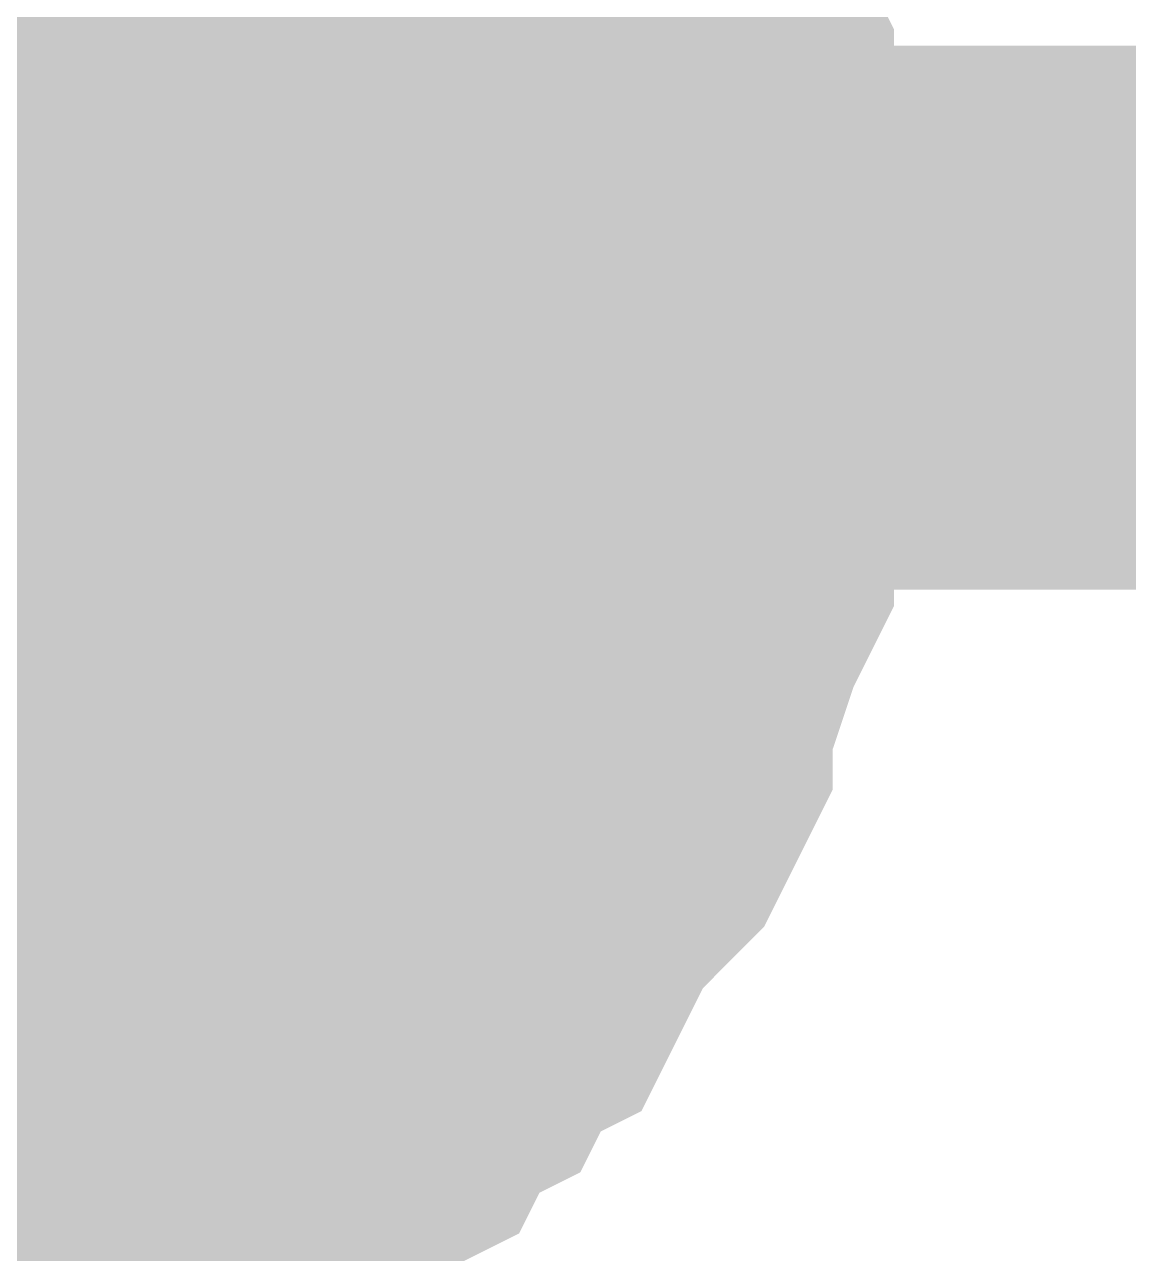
# Model space of a CAD drawing. Header units: inches. Extents: x 0 to 432, y 0 to 280.
# Drawn here: x 83.991 to 84.6, y 207.754 to 208.431 of the extents above; entities that cross this region are included whole.
import ezdxf

# ---------------------------------------------------------------- set-up
doc = ezdxf.new("R2010")
doc.units = ezdxf.units.IN
doc.layers.add('Sheet', color=255, linetype='Continuous')

msp = doc.modelspace()

# ---------------------------------------------------------------- linework, layer by layer
at = {"layer": 'Sheet'}
msp.add_lwpolyline([(83.566, 208.28, 0.508, 0.508, 1), (84.074, 208.28, 0.508, 0.508, 1)], format="xyseb", close=True, dxfattribs=at)
for points in [[(84.21942, 208.59546, 0.29972, 0.29972, 0), (84.23065, 208.573, 0.29972, 0.29972, 0), (84.24188, 208.55054, 0.29972, 0.29972, 0), (84.26434, 208.52808, 0.29972, 0.29972, 0), (84.27557, 208.51685, 0.29972, 0.29972, 0), (84.2868, 208.49439, 0.29972, 0.29972, 0), (84.2868, 208.47193, 0.29972, 0.29972, 0), (84.29803, 208.44947, 0.29972, 0.29972, 0), (84.30926, 208.41578, 0.29972, 0.29972, 0), (84.3205, 208.39332, 0.29972, 0.29972, 0), (84.3205, 208.37086, 0.29972, 0.29972, 0), (84.3205, 208.3484, 0.29972, 0.29972, 0), (84.33173, 208.32594, 0.29972, 0.29972, 0), (84.33173, 208.29225, 0.29972, 0.29972, 0), (84.33173, 208.26979, 0.29972, 0.29972, 0)], [(84.21942, 208.59546, 0.29972, 0.29972, 0), (84.23065, 208.573, 0.29972, 0.29972, 0), (84.24188, 208.55054, 0.29972, 0.29972, 0), (84.26434, 208.52808, 0.29972, 0.29972, 0), (84.27557, 208.51685, 0.29972, 0.29972, 0), (84.2868, 208.49439, 0.29972, 0.29972, 0), (84.2868, 208.47193, 0.29972, 0.29972, 0), (84.29803, 208.44947, 0.29972, 0.29972, 0), (84.30926, 208.41578, 0.29972, 0.29972, 0), (84.3205, 208.39332, 0.29972, 0.29972, 0), (84.3205, 208.37086, 0.29972, 0.29972, 0), (84.3205, 208.3484, 0.29972, 0.29972, 0), (84.33173, 208.32594, 0.29972, 0.29972, 0), (84.33173, 208.29225, 0.29972, 0.29972, 0), (84.33173, 208.26979, 0.29972, 0.29972, 0)], [(84.21942, 208.59546, 0.29972, 0.29972, 0), (84.23065, 208.573, 0.29972, 0.29972, 0), (84.24188, 208.55054, 0.29972, 0.29972, 0), (84.26434, 208.52808, 0.29972, 0.29972, 0), (84.27557, 208.51685, 0.29972, 0.29972, 0), (84.2868, 208.49439, 0.29972, 0.29972, 0), (84.2868, 208.47193, 0.29972, 0.29972, 0), (84.29803, 208.44947, 0.29972, 0.29972, 0), (84.30926, 208.41578, 0.29972, 0.29972, 0), (84.3205, 208.39332, 0.29972, 0.29972, 0), (84.3205, 208.37086, 0.29972, 0.29972, 0), (84.3205, 208.3484, 0.29972, 0.29972, 0), (84.33173, 208.32594, 0.29972, 0.29972, 0), (84.33173, 208.29225, 0.29972, 0.29972, 0), (84.33173, 208.26979, 0.29972, 0.29972, 0)], [(84.21942, 208.59546, 0.29972, 0.29972, 0), (84.23065, 208.573, 0.29972, 0.29972, 0), (84.24188, 208.55054, 0.29972, 0.29972, 0), (84.26434, 208.52808, 0.29972, 0.29972, 0), (84.27557, 208.51685, 0.29972, 0.29972, 0), (84.2868, 208.49439, 0.29972, 0.29972, 0), (84.2868, 208.47193, 0.29972, 0.29972, 0), (84.29803, 208.44947, 0.29972, 0.29972, 0), (84.30926, 208.41578, 0.29972, 0.29972, 0), (84.3205, 208.39332, 0.29972, 0.29972, 0), (84.3205, 208.37086, 0.29972, 0.29972, 0), (84.3205, 208.3484, 0.29972, 0.29972, 0), (84.33173, 208.32594, 0.29972, 0.29972, 0), (84.33173, 208.29225, 0.29972, 0.29972, 0), (84.33173, 208.26979, 0.29972, 0.29972, 0)], [(84.21942, 208.59546, 0.29972, 0.29972, 0), (84.23065, 208.573, 0.29972, 0.29972, 0), (84.24188, 208.55054, 0.29972, 0.29972, 0), (84.26434, 208.52808, 0.29972, 0.29972, 0), (84.27557, 208.51685, 0.29972, 0.29972, 0), (84.2868, 208.49439, 0.29972, 0.29972, 0), (84.2868, 208.47193, 0.29972, 0.29972, 0), (84.29803, 208.44947, 0.29972, 0.29972, 0), (84.30926, 208.41578, 0.29972, 0.29972, 0), (84.3205, 208.39332, 0.29972, 0.29972, 0), (84.3205, 208.37086, 0.29972, 0.29972, 0), (84.3205, 208.3484, 0.29972, 0.29972, 0), (84.33173, 208.32594, 0.29972, 0.29972, 0), (84.33173, 208.29225, 0.29972, 0.29972, 0), (84.33173, 208.26979, 0.29972, 0.29972, 0)], [(84.21942, 208.59546, 0.29972, 0.29972, 0), (84.23065, 208.573, 0.29972, 0.29972, 0), (84.24188, 208.55054, 0.29972, 0.29972, 0), (84.26434, 208.52808, 0.29972, 0.29972, 0), (84.27557, 208.51685, 0.29972, 0.29972, 0), (84.2868, 208.49439, 0.29972, 0.29972, 0), (84.2868, 208.47193, 0.29972, 0.29972, 0), (84.29803, 208.44947, 0.29972, 0.29972, 0), (84.30926, 208.41578, 0.29972, 0.29972, 0), (84.3205, 208.39332, 0.29972, 0.29972, 0), (84.3205, 208.37086, 0.29972, 0.29972, 0), (84.3205, 208.3484, 0.29972, 0.29972, 0), (84.33173, 208.32594, 0.29972, 0.29972, 0), (84.33173, 208.29225, 0.29972, 0.29972, 0), (84.33173, 208.26979, 0.29972, 0.29972, 0)], [(84.2868, 208.49439, 0.09906, 0.09906, 0), (84.2868, 208.47193, 0.09906, 0.09906, 0), (84.29803, 208.44947, 0.09906, 0.09906, 0), (84.30926, 208.41578, 0.09906, 0.09906, 0), (84.3205, 208.39332, 0.09906, 0.09906, 0), (84.3205, 208.37086, 0.09906, 0.09906, 0), (84.3205, 208.3484, 0.09906, 0.09906, 0), (84.33173, 208.32594, 0.09906, 0.09906, 0), (84.33173, 208.29225, 0.09906, 0.09906, 0), (84.33173, 208.26979, 0.09906, 0.09906, 0)], [(84.2868, 208.49439, 0.09906, 0.09906, 0), (84.2868, 208.47193, 0.09906, 0.09906, 0), (84.29803, 208.44947, 0.09906, 0.09906, 0), (84.30926, 208.41578, 0.09906, 0.09906, 0), (84.3205, 208.39332, 0.09906, 0.09906, 0), (84.3205, 208.37086, 0.09906, 0.09906, 0), (84.3205, 208.3484, 0.09906, 0.09906, 0), (84.33173, 208.32594, 0.09906, 0.09906, 0), (84.33173, 208.29225, 0.09906, 0.09906, 0), (84.33173, 208.26979, 0.09906, 0.09906, 0)], [(84.2868, 208.49439, 0.09906, 0.09906, 0), (84.2868, 208.47193, 0.09906, 0.09906, 0), (84.29803, 208.44947, 0.09906, 0.09906, 0), (84.30926, 208.41578, 0.09906, 0.09906, 0), (84.3205, 208.39332, 0.09906, 0.09906, 0), (84.3205, 208.37086, 0.09906, 0.09906, 0), (84.3205, 208.3484, 0.09906, 0.09906, 0), (84.33173, 208.32594, 0.09906, 0.09906, 0), (84.33173, 208.29225, 0.09906, 0.09906, 0), (84.33173, 208.26979, 0.09906, 0.09906, 0)], [(84.2868, 208.49439, 0.09906, 0.09906, 0), (84.2868, 208.47193, 0.09906, 0.09906, 0), (84.29803, 208.44947, 0.09906, 0.09906, 0), (84.30926, 208.41578, 0.09906, 0.09906, 0), (84.3205, 208.39332, 0.09906, 0.09906, 0), (84.3205, 208.37086, 0.09906, 0.09906, 0), (84.3205, 208.3484, 0.09906, 0.09906, 0), (84.33173, 208.32594, 0.09906, 0.09906, 0), (84.33173, 208.29225, 0.09906, 0.09906, 0), (84.33173, 208.26979, 0.09906, 0.09906, 0)], [(84.2868, 208.49439, 0.09906, 0.09906, 0), (84.2868, 208.47193, 0.09906, 0.09906, 0), (84.29803, 208.44947, 0.09906, 0.09906, 0), (84.30926, 208.41578, 0.09906, 0.09906, 0), (84.3205, 208.39332, 0.09906, 0.09906, 0), (84.3205, 208.37086, 0.09906, 0.09906, 0), (84.3205, 208.3484, 0.09906, 0.09906, 0), (84.33173, 208.32594, 0.09906, 0.09906, 0), (84.33173, 208.29225, 0.09906, 0.09906, 0), (84.33173, 208.26979, 0.09906, 0.09906, 0)], [(84.2868, 208.49439, 0.09906, 0.09906, 0), (84.2868, 208.47193, 0.09906, 0.09906, 0), (84.29803, 208.44947, 0.09906, 0.09906, 0), (84.30926, 208.41578, 0.09906, 0.09906, 0), (84.3205, 208.39332, 0.09906, 0.09906, 0), (84.3205, 208.37086, 0.09906, 0.09906, 0), (84.3205, 208.3484, 0.09906, 0.09906, 0), (84.33173, 208.32594, 0.09906, 0.09906, 0), (84.33173, 208.29225, 0.09906, 0.09906, 0), (84.33173, 208.26979, 0.09906, 0.09906, 0)], [(84.33173, 208.26979, 0.29972, 0.29972, 0), (84.33173, 208.24733, 0.29972, 0.29972, 0), (84.33173, 208.21364, 0.29972, 0.29972, 0), (84.3205, 208.19118, 0.29972, 0.29972, 0), (84.3205, 208.16872, 0.29972, 0.29972, 0), (84.3205, 208.14626, 0.29972, 0.29972, 0), (84.30926, 208.1238, 0.29972, 0.29972, 0), (84.29803, 208.09011, 0.29972, 0.29972, 0), (84.2868, 208.06765, 0.29972, 0.29972, 0), (84.2868, 208.04519, 0.29972, 0.29972, 0), (84.27557, 208.02273, 0.29972, 0.29972, 0), (84.26434, 208.0115, 0.29972, 0.29972, 0), (84.24188, 207.98904, 0.29972, 0.29972, 0), (84.23065, 207.96658, 0.29972, 0.29972, 0), (84.21942, 207.94412, 0.29972, 0.29972, 0), (84.19696, 207.93289, 0.29972, 0.29972, 0), (84.18573, 207.91043, 0.29972, 0.29972, 0), (84.16326, 207.8992, 0.29972, 0.29972, 0), (84.15203, 207.87674, 0.29972, 0.29972, 0), (84.12957, 207.86551, 0.29972, 0.29972, 0), (84.10711, 207.85428, 0.29972, 0.29972, 0), (84.08465, 207.83182, 0.29972, 0.29972, 0), (84.07342, 207.82059, 0.29972, 0.29972, 0), (84.05096, 207.80936, 0.29972, 0.29972, 0), (84.0285, 207.80936, 0.29972, 0.29972, 0), (84.00603, 207.79814, 0.29972, 0.29972, 0), (83.97234, 207.78691, 0.29972, 0.29972, 0), (83.94988, 207.77568, 0.29972, 0.29972, 0), (83.92742, 207.77568, 0.29972, 0.29972, 0), (83.90496, 207.77568, 0.29972, 0.29972, 0), (83.8825, 207.76445, 0.29972, 0.29972, 0), (83.8488, 207.76445, 0.29972, 0.29972, 0), (83.82634, 207.76445, 0.29972, 0.29972, 0)], [(83.82634, 208.26979, 0.29972, 0.29972, 0), (96.52832, 208.26979, 0.29972, 0.29972, 0), (96.52832, 195.56877, 0.29972, 0.29972, 0)], [(84.33173, 208.26979, 0.29972, 0.29972, 0), (84.33173, 208.24733, 0.29972, 0.29972, 0), (84.33173, 208.21364, 0.29972, 0.29972, 0), (84.3205, 208.19118, 0.29972, 0.29972, 0), (84.3205, 208.16872, 0.29972, 0.29972, 0), (84.3205, 208.14626, 0.29972, 0.29972, 0), (84.30926, 208.1238, 0.29972, 0.29972, 0), (84.29803, 208.09011, 0.29972, 0.29972, 0), (84.2868, 208.06765, 0.29972, 0.29972, 0), (84.2868, 208.04519, 0.29972, 0.29972, 0), (84.27557, 208.02273, 0.29972, 0.29972, 0), (84.26434, 208.0115, 0.29972, 0.29972, 0), (84.24188, 207.98904, 0.29972, 0.29972, 0), (84.23065, 207.96658, 0.29972, 0.29972, 0), (84.21942, 207.94412, 0.29972, 0.29972, 0), (84.19696, 207.93289, 0.29972, 0.29972, 0), (84.18573, 207.91043, 0.29972, 0.29972, 0), (84.16326, 207.8992, 0.29972, 0.29972, 0), (84.15203, 207.87674, 0.29972, 0.29972, 0), (84.12957, 207.86551, 0.29972, 0.29972, 0), (84.10711, 207.85428, 0.29972, 0.29972, 0), (84.08465, 207.83182, 0.29972, 0.29972, 0), (84.07342, 207.82059, 0.29972, 0.29972, 0), (84.05096, 207.80936, 0.29972, 0.29972, 0), (84.0285, 207.80936, 0.29972, 0.29972, 0), (84.00603, 207.79814, 0.29972, 0.29972, 0), (83.97234, 207.78691, 0.29972, 0.29972, 0), (83.94988, 207.77568, 0.29972, 0.29972, 0), (83.92742, 207.77568, 0.29972, 0.29972, 0), (83.90496, 207.77568, 0.29972, 0.29972, 0), (83.8825, 207.76445, 0.29972, 0.29972, 0), (83.8488, 207.76445, 0.29972, 0.29972, 0), (83.82634, 207.76445, 0.29972, 0.29972, 0)], [(84.33173, 208.26979, 0.29972, 0.29972, 0), (84.33173, 208.24733, 0.29972, 0.29972, 0), (84.33173, 208.21364, 0.29972, 0.29972, 0), (84.3205, 208.19118, 0.29972, 0.29972, 0), (84.3205, 208.16872, 0.29972, 0.29972, 0), (84.3205, 208.14626, 0.29972, 0.29972, 0), (84.30926, 208.1238, 0.29972, 0.29972, 0), (84.29803, 208.09011, 0.29972, 0.29972, 0), (84.2868, 208.06765, 0.29972, 0.29972, 0), (84.2868, 208.04519, 0.29972, 0.29972, 0), (84.27557, 208.02273, 0.29972, 0.29972, 0), (84.26434, 208.0115, 0.29972, 0.29972, 0), (84.24188, 207.98904, 0.29972, 0.29972, 0), (84.23065, 207.96658, 0.29972, 0.29972, 0), (84.21942, 207.94412, 0.29972, 0.29972, 0), (84.19696, 207.93289, 0.29972, 0.29972, 0), (84.18573, 207.91043, 0.29972, 0.29972, 0), (84.16326, 207.8992, 0.29972, 0.29972, 0), (84.15203, 207.87674, 0.29972, 0.29972, 0), (84.12957, 207.86551, 0.29972, 0.29972, 0), (84.10711, 207.85428, 0.29972, 0.29972, 0), (84.08465, 207.83182, 0.29972, 0.29972, 0), (84.07342, 207.82059, 0.29972, 0.29972, 0), (84.05096, 207.80936, 0.29972, 0.29972, 0), (84.0285, 207.80936, 0.29972, 0.29972, 0), (84.00603, 207.79814, 0.29972, 0.29972, 0), (83.97234, 207.78691, 0.29972, 0.29972, 0), (83.94988, 207.77568, 0.29972, 0.29972, 0), (83.92742, 207.77568, 0.29972, 0.29972, 0), (83.90496, 207.77568, 0.29972, 0.29972, 0), (83.8825, 207.76445, 0.29972, 0.29972, 0), (83.8488, 207.76445, 0.29972, 0.29972, 0), (83.82634, 207.76445, 0.29972, 0.29972, 0)], [(84.33173, 208.26979, 0.29972, 0.29972, 0), (84.33173, 208.24733, 0.29972, 0.29972, 0), (84.33173, 208.21364, 0.29972, 0.29972, 0), (84.3205, 208.19118, 0.29972, 0.29972, 0), (84.3205, 208.16872, 0.29972, 0.29972, 0), (84.3205, 208.14626, 0.29972, 0.29972, 0), (84.30926, 208.1238, 0.29972, 0.29972, 0), (84.29803, 208.09011, 0.29972, 0.29972, 0), (84.2868, 208.06765, 0.29972, 0.29972, 0), (84.2868, 208.04519, 0.29972, 0.29972, 0), (84.27557, 208.02273, 0.29972, 0.29972, 0), (84.26434, 208.0115, 0.29972, 0.29972, 0), (84.24188, 207.98904, 0.29972, 0.29972, 0), (84.23065, 207.96658, 0.29972, 0.29972, 0), (84.21942, 207.94412, 0.29972, 0.29972, 0), (84.19696, 207.93289, 0.29972, 0.29972, 0), (84.18573, 207.91043, 0.29972, 0.29972, 0), (84.16326, 207.8992, 0.29972, 0.29972, 0), (84.15203, 207.87674, 0.29972, 0.29972, 0), (84.12957, 207.86551, 0.29972, 0.29972, 0), (84.10711, 207.85428, 0.29972, 0.29972, 0), (84.08465, 207.83182, 0.29972, 0.29972, 0), (84.07342, 207.82059, 0.29972, 0.29972, 0), (84.05096, 207.80936, 0.29972, 0.29972, 0), (84.0285, 207.80936, 0.29972, 0.29972, 0), (84.00603, 207.79814, 0.29972, 0.29972, 0), (83.97234, 207.78691, 0.29972, 0.29972, 0), (83.94988, 207.77568, 0.29972, 0.29972, 0), (83.92742, 207.77568, 0.29972, 0.29972, 0), (83.90496, 207.77568, 0.29972, 0.29972, 0), (83.8825, 207.76445, 0.29972, 0.29972, 0), (83.8488, 207.76445, 0.29972, 0.29972, 0), (83.82634, 207.76445, 0.29972, 0.29972, 0)], [(84.33173, 208.26979, 0.29972, 0.29972, 0), (84.33173, 208.24733, 0.29972, 0.29972, 0), (84.33173, 208.21364, 0.29972, 0.29972, 0), (84.3205, 208.19118, 0.29972, 0.29972, 0), (84.3205, 208.16872, 0.29972, 0.29972, 0), (84.3205, 208.14626, 0.29972, 0.29972, 0), (84.30926, 208.1238, 0.29972, 0.29972, 0), (84.29803, 208.09011, 0.29972, 0.29972, 0), (84.2868, 208.06765, 0.29972, 0.29972, 0), (84.2868, 208.04519, 0.29972, 0.29972, 0), (84.27557, 208.02273, 0.29972, 0.29972, 0), (84.26434, 208.0115, 0.29972, 0.29972, 0), (84.24188, 207.98904, 0.29972, 0.29972, 0), (84.23065, 207.96658, 0.29972, 0.29972, 0), (84.21942, 207.94412, 0.29972, 0.29972, 0), (84.19696, 207.93289, 0.29972, 0.29972, 0), (84.18573, 207.91043, 0.29972, 0.29972, 0), (84.16326, 207.8992, 0.29972, 0.29972, 0), (84.15203, 207.87674, 0.29972, 0.29972, 0), (84.12957, 207.86551, 0.29972, 0.29972, 0), (84.10711, 207.85428, 0.29972, 0.29972, 0), (84.08465, 207.83182, 0.29972, 0.29972, 0), (84.07342, 207.82059, 0.29972, 0.29972, 0), (84.05096, 207.80936, 0.29972, 0.29972, 0), (84.0285, 207.80936, 0.29972, 0.29972, 0), (84.00603, 207.79814, 0.29972, 0.29972, 0), (83.97234, 207.78691, 0.29972, 0.29972, 0), (83.94988, 207.77568, 0.29972, 0.29972, 0), (83.92742, 207.77568, 0.29972, 0.29972, 0), (83.90496, 207.77568, 0.29972, 0.29972, 0), (83.8825, 207.76445, 0.29972, 0.29972, 0), (83.8488, 207.76445, 0.29972, 0.29972, 0), (83.82634, 207.76445, 0.29972, 0.29972, 0)], [(84.33173, 208.26979, 0.29972, 0.29972, 0), (84.33173, 208.24733, 0.29972, 0.29972, 0), (84.33173, 208.21364, 0.29972, 0.29972, 0), (84.3205, 208.19118, 0.29972, 0.29972, 0), (84.3205, 208.16872, 0.29972, 0.29972, 0), (84.3205, 208.14626, 0.29972, 0.29972, 0), (84.30926, 208.1238, 0.29972, 0.29972, 0), (84.29803, 208.09011, 0.29972, 0.29972, 0), (84.2868, 208.06765, 0.29972, 0.29972, 0), (84.2868, 208.04519, 0.29972, 0.29972, 0), (84.27557, 208.02273, 0.29972, 0.29972, 0), (84.26434, 208.0115, 0.29972, 0.29972, 0), (84.24188, 207.98904, 0.29972, 0.29972, 0), (84.23065, 207.96658, 0.29972, 0.29972, 0), (84.21942, 207.94412, 0.29972, 0.29972, 0), (84.19696, 207.93289, 0.29972, 0.29972, 0), (84.18573, 207.91043, 0.29972, 0.29972, 0), (84.16326, 207.8992, 0.29972, 0.29972, 0), (84.15203, 207.87674, 0.29972, 0.29972, 0), (84.12957, 207.86551, 0.29972, 0.29972, 0), (84.10711, 207.85428, 0.29972, 0.29972, 0), (84.08465, 207.83182, 0.29972, 0.29972, 0), (84.07342, 207.82059, 0.29972, 0.29972, 0), (84.05096, 207.80936, 0.29972, 0.29972, 0), (84.0285, 207.80936, 0.29972, 0.29972, 0), (84.00603, 207.79814, 0.29972, 0.29972, 0), (83.97234, 207.78691, 0.29972, 0.29972, 0), (83.94988, 207.77568, 0.29972, 0.29972, 0), (83.92742, 207.77568, 0.29972, 0.29972, 0), (83.90496, 207.77568, 0.29972, 0.29972, 0), (83.8825, 207.76445, 0.29972, 0.29972, 0), (83.8488, 207.76445, 0.29972, 0.29972, 0), (83.82634, 207.76445, 0.29972, 0.29972, 0)], [(84.33173, 208.26979, 0.29972, 0.29972, 0), (84.33173, 208.26979, 0.29972, 0.29972, 0), (84.33173, 208.26979, 0.29972, 0.29972, 0), (84.33173, 208.26979, 0.29972, 0.29972, 0), (84.33173, 208.26979, 0.29972, 0.29972, 0), (84.33173, 208.26979, 0.29972, 0.29972, 0), (84.33173, 208.26979, 0.29972, 0.29972, 0), (84.33173, 208.26979, 0.29972, 0.29972, 0), (84.33173, 208.26979, 0.29972, 0.29972, 0), (84.33173, 208.26979, 0.29972, 0.29972, 0), (84.33173, 208.26979, 0.29972, 0.29972, 0), (84.33173, 208.26979, 0.29972, 0.29972, 0), (84.33173, 208.26979, 0.29972, 0.29972, 0), (84.33173, 208.26979, 0.29972, 0.29972, 0), (84.33173, 208.26979, 0.29972, 0.29972, 0), (84.33173, 208.26979, 0.29972, 0.29972, 0), (84.33173, 208.26979, 0.29972, 0.29972, 0), (84.33173, 208.26979, 0.29972, 0.29972, 0), (84.33173, 208.26979, 0.29972, 0.29972, 0), (84.33173, 208.26979, 0.29972, 0.29972, 0), (84.33173, 208.26979, 0.29972, 0.29972, 0), (84.33173, 208.26979, 0.29972, 0.29972, 0), (84.33173, 208.26979, 0.29972, 0.29972, 0), (84.33173, 208.26979, 0.29972, 0.29972, 0), (84.33173, 208.26979, 0.29972, 0.29972, 0), (84.33173, 208.26979, 0.29972, 0.29972, 0), (84.33173, 208.26979, 0.29972, 0.29972, 0), (84.33173, 208.26979, 0.29972, 0.29972, 0), (84.33173, 208.26979, 0.29972, 0.29972, 0), (84.33173, 208.26979, 0.29972, 0.29972, 0), (84.33173, 208.26979, 0.29972, 0.29972, 0), (84.33173, 208.26979, 0.29972, 0.29972, 0), (84.33173, 208.26979, 0.29972, 0.29972, 0)], [(84.33173, 208.26979, 0.29972, 0.29972, 0), (84.33173, 208.26979, 0.29972, 0.29972, 0)], [(84.33173, 208.26979, 0.29972, 0.29972, 0), (84.33173, 208.26979, 0.29972, 0.29972, 0), (84.33173, 208.26979, 0.29972, 0.29972, 0), (84.33173, 208.26979, 0.29972, 0.29972, 0), (84.33173, 208.26979, 0.29972, 0.29972, 0), (84.33173, 208.26979, 0.29972, 0.29972, 0), (84.33173, 208.26979, 0.29972, 0.29972, 0), (84.33173, 208.26979, 0.29972, 0.29972, 0), (84.33173, 208.26979, 0.29972, 0.29972, 0), (84.33173, 208.26979, 0.29972, 0.29972, 0), (84.33173, 208.26979, 0.29972, 0.29972, 0), (84.33173, 208.26979, 0.29972, 0.29972, 0), (84.33173, 208.26979, 0.29972, 0.29972, 0), (84.33173, 208.26979, 0.29972, 0.29972, 0), (84.33173, 208.26979, 0.29972, 0.29972, 0), (84.33173, 208.26979, 0.29972, 0.29972, 0), (84.33173, 208.26979, 0.29972, 0.29972, 0), (84.33173, 208.26979, 0.29972, 0.29972, 0), (84.33173, 208.26979, 0.29972, 0.29972, 0), (84.33173, 208.26979, 0.29972, 0.29972, 0), (84.33173, 208.26979, 0.29972, 0.29972, 0), (84.33173, 208.26979, 0.29972, 0.29972, 0), (84.33173, 208.26979, 0.29972, 0.29972, 0), (84.33173, 208.26979, 0.29972, 0.29972, 0), (84.33173, 208.26979, 0.29972, 0.29972, 0), (84.33173, 208.26979, 0.29972, 0.29972, 0), (84.33173, 208.26979, 0.29972, 0.29972, 0), (84.33173, 208.26979, 0.29972, 0.29972, 0), (84.33173, 208.26979, 0.29972, 0.29972, 0), (84.33173, 208.26979, 0.29972, 0.29972, 0), (84.33173, 208.26979, 0.29972, 0.29972, 0), (84.33173, 208.26979, 0.29972, 0.29972, 0), (84.33173, 208.26979, 0.29972, 0.29972, 0)], [(84.33173, 208.26979, 0.29972, 0.29972, 0), (84.33173, 208.26979, 0.29972, 0.29972, 0)], [(84.33173, 208.26979, 0.29972, 0.29972, 0), (84.33173, 208.26979, 0.29972, 0.29972, 0), (84.33173, 208.26979, 0.29972, 0.29972, 0), (84.33173, 208.26979, 0.29972, 0.29972, 0), (84.33173, 208.26979, 0.29972, 0.29972, 0), (84.33173, 208.26979, 0.29972, 0.29972, 0), (84.33173, 208.26979, 0.29972, 0.29972, 0), (84.33173, 208.26979, 0.29972, 0.29972, 0), (84.33173, 208.26979, 0.29972, 0.29972, 0), (84.33173, 208.26979, 0.29972, 0.29972, 0), (84.33173, 208.26979, 0.29972, 0.29972, 0), (84.33173, 208.26979, 0.29972, 0.29972, 0), (84.33173, 208.26979, 0.29972, 0.29972, 0), (84.33173, 208.26979, 0.29972, 0.29972, 0), (84.33173, 208.26979, 0.29972, 0.29972, 0), (84.33173, 208.26979, 0.29972, 0.29972, 0), (84.33173, 208.26979, 0.29972, 0.29972, 0), (84.33173, 208.26979, 0.29972, 0.29972, 0), (84.33173, 208.26979, 0.29972, 0.29972, 0), (84.33173, 208.26979, 0.29972, 0.29972, 0), (84.33173, 208.26979, 0.29972, 0.29972, 0), (84.33173, 208.26979, 0.29972, 0.29972, 0), (84.33173, 208.26979, 0.29972, 0.29972, 0), (84.33173, 208.26979, 0.29972, 0.29972, 0), (84.33173, 208.26979, 0.29972, 0.29972, 0), (84.33173, 208.26979, 0.29972, 0.29972, 0), (84.33173, 208.26979, 0.29972, 0.29972, 0), (84.33173, 208.26979, 0.29972, 0.29972, 0), (84.33173, 208.26979, 0.29972, 0.29972, 0), (84.33173, 208.26979, 0.29972, 0.29972, 0), (84.33173, 208.26979, 0.29972, 0.29972, 0), (84.33173, 208.26979, 0.29972, 0.29972, 0), (84.33173, 208.26979, 0.29972, 0.29972, 0)], [(84.33173, 208.26979, 0.29972, 0.29972, 0), (84.33173, 208.26979, 0.29972, 0.29972, 0)], [(84.33173, 208.26979, 0.29972, 0.29972, 0), (84.33173, 208.26979, 0.29972, 0.29972, 0), (84.33173, 208.26979, 0.29972, 0.29972, 0), (84.33173, 208.26979, 0.29972, 0.29972, 0), (84.33173, 208.26979, 0.29972, 0.29972, 0), (84.33173, 208.26979, 0.29972, 0.29972, 0), (84.33173, 208.26979, 0.29972, 0.29972, 0), (84.33173, 208.26979, 0.29972, 0.29972, 0), (84.33173, 208.26979, 0.29972, 0.29972, 0), (84.33173, 208.26979, 0.29972, 0.29972, 0), (84.33173, 208.26979, 0.29972, 0.29972, 0), (84.33173, 208.26979, 0.29972, 0.29972, 0), (84.33173, 208.26979, 0.29972, 0.29972, 0), (84.33173, 208.26979, 0.29972, 0.29972, 0), (84.33173, 208.26979, 0.29972, 0.29972, 0), (84.33173, 208.26979, 0.29972, 0.29972, 0), (84.33173, 208.26979, 0.29972, 0.29972, 0), (84.33173, 208.26979, 0.29972, 0.29972, 0), (84.33173, 208.26979, 0.29972, 0.29972, 0), (84.33173, 208.26979, 0.29972, 0.29972, 0), (84.33173, 208.26979, 0.29972, 0.29972, 0), (84.33173, 208.26979, 0.29972, 0.29972, 0), (84.33173, 208.26979, 0.29972, 0.29972, 0), (84.33173, 208.26979, 0.29972, 0.29972, 0), (84.33173, 208.26979, 0.29972, 0.29972, 0), (84.33173, 208.26979, 0.29972, 0.29972, 0), (84.33173, 208.26979, 0.29972, 0.29972, 0), (84.33173, 208.26979, 0.29972, 0.29972, 0), (84.33173, 208.26979, 0.29972, 0.29972, 0), (84.33173, 208.26979, 0.29972, 0.29972, 0), (84.33173, 208.26979, 0.29972, 0.29972, 0), (84.33173, 208.26979, 0.29972, 0.29972, 0), (84.33173, 208.26979, 0.29972, 0.29972, 0)], [(84.33173, 208.26979, 0.29972, 0.29972, 0), (84.33173, 208.26979, 0.29972, 0.29972, 0)], [(84.33173, 208.26979, 0.29972, 0.29972, 0), (84.33173, 208.26979, 0.29972, 0.29972, 0), (84.33173, 208.26979, 0.29972, 0.29972, 0), (84.33173, 208.26979, 0.29972, 0.29972, 0), (84.33173, 208.26979, 0.29972, 0.29972, 0), (84.33173, 208.26979, 0.29972, 0.29972, 0), (84.33173, 208.26979, 0.29972, 0.29972, 0), (84.33173, 208.26979, 0.29972, 0.29972, 0), (84.33173, 208.26979, 0.29972, 0.29972, 0), (84.33173, 208.26979, 0.29972, 0.29972, 0), (84.33173, 208.26979, 0.29972, 0.29972, 0), (84.33173, 208.26979, 0.29972, 0.29972, 0), (84.33173, 208.26979, 0.29972, 0.29972, 0), (84.33173, 208.26979, 0.29972, 0.29972, 0), (84.33173, 208.26979, 0.29972, 0.29972, 0), (84.33173, 208.26979, 0.29972, 0.29972, 0), (84.33173, 208.26979, 0.29972, 0.29972, 0), (84.33173, 208.26979, 0.29972, 0.29972, 0), (84.33173, 208.26979, 0.29972, 0.29972, 0), (84.33173, 208.26979, 0.29972, 0.29972, 0), (84.33173, 208.26979, 0.29972, 0.29972, 0), (84.33173, 208.26979, 0.29972, 0.29972, 0), (84.33173, 208.26979, 0.29972, 0.29972, 0), (84.33173, 208.26979, 0.29972, 0.29972, 0), (84.33173, 208.26979, 0.29972, 0.29972, 0), (84.33173, 208.26979, 0.29972, 0.29972, 0), (84.33173, 208.26979, 0.29972, 0.29972, 0), (84.33173, 208.26979, 0.29972, 0.29972, 0), (84.33173, 208.26979, 0.29972, 0.29972, 0), (84.33173, 208.26979, 0.29972, 0.29972, 0), (84.33173, 208.26979, 0.29972, 0.29972, 0), (84.33173, 208.26979, 0.29972, 0.29972, 0), (84.33173, 208.26979, 0.29972, 0.29972, 0)], [(84.33173, 208.26979, 0.29972, 0.29972, 0), (84.33173, 208.26979, 0.29972, 0.29972, 0)], [(84.33173, 208.26979, 0.29972, 0.29972, 0), (84.33173, 208.26979, 0.29972, 0.29972, 0), (84.33173, 208.26979, 0.29972, 0.29972, 0), (84.33173, 208.26979, 0.29972, 0.29972, 0), (84.33173, 208.26979, 0.29972, 0.29972, 0), (84.33173, 208.26979, 0.29972, 0.29972, 0), (84.33173, 208.26979, 0.29972, 0.29972, 0), (84.33173, 208.26979, 0.29972, 0.29972, 0), (84.33173, 208.26979, 0.29972, 0.29972, 0), (84.33173, 208.26979, 0.29972, 0.29972, 0), (84.33173, 208.26979, 0.29972, 0.29972, 0), (84.33173, 208.26979, 0.29972, 0.29972, 0), (84.33173, 208.26979, 0.29972, 0.29972, 0), (84.33173, 208.26979, 0.29972, 0.29972, 0), (84.33173, 208.26979, 0.29972, 0.29972, 0), (84.33173, 208.26979, 0.29972, 0.29972, 0), (84.33173, 208.26979, 0.29972, 0.29972, 0), (84.33173, 208.26979, 0.29972, 0.29972, 0), (84.33173, 208.26979, 0.29972, 0.29972, 0), (84.33173, 208.26979, 0.29972, 0.29972, 0), (84.33173, 208.26979, 0.29972, 0.29972, 0), (84.33173, 208.26979, 0.29972, 0.29972, 0), (84.33173, 208.26979, 0.29972, 0.29972, 0), (84.33173, 208.26979, 0.29972, 0.29972, 0), (84.33173, 208.26979, 0.29972, 0.29972, 0), (84.33173, 208.26979, 0.29972, 0.29972, 0), (84.33173, 208.26979, 0.29972, 0.29972, 0), (84.33173, 208.26979, 0.29972, 0.29972, 0), (84.33173, 208.26979, 0.29972, 0.29972, 0), (84.33173, 208.26979, 0.29972, 0.29972, 0), (84.33173, 208.26979, 0.29972, 0.29972, 0), (84.33173, 208.26979, 0.29972, 0.29972, 0), (84.33173, 208.26979, 0.29972, 0.29972, 0)], [(84.33173, 208.26979, 0.29972, 0.29972, 0), (84.33173, 208.26979, 0.29972, 0.29972, 0)], [(84.33173, 208.26979, 0.09906, 0.09906, 0), (84.33173, 208.24733, 0.09906, 0.09906, 0), (84.33173, 208.21364, 0.09906, 0.09906, 0), (84.3205, 208.19118, 0.09906, 0.09906, 0), (84.3205, 208.16872, 0.09906, 0.09906, 0), (84.3205, 208.14626, 0.09906, 0.09906, 0), (84.30926, 208.1238, 0.09906, 0.09906, 0), (84.29803, 208.09011, 0.09906, 0.09906, 0), (84.2868, 208.06765, 0.09906, 0.09906, 0), (84.2868, 208.04519, 0.09906, 0.09906, 0), (84.27557, 208.02273, 0.09906, 0.09906, 0), (84.26434, 208.0115, 0.09906, 0.09906, 0), (84.24188, 207.98904, 0.09906, 0.09906, 0), (84.23065, 207.96658, 0.09906, 0.09906, 0), (84.21942, 207.94412, 0.09906, 0.09906, 0), (84.19696, 207.93289, 0.09906, 0.09906, 0), (84.18573, 207.91043, 0.09906, 0.09906, 0), (84.16326, 207.8992, 0.09906, 0.09906, 0), (84.15203, 207.87674, 0.09906, 0.09906, 0), (84.12957, 207.86551, 0.09906, 0.09906, 0), (84.10711, 207.85428, 0.09906, 0.09906, 0), (84.08465, 207.83182, 0.09906, 0.09906, 0), (84.07342, 207.82059, 0.09906, 0.09906, 0), (84.05096, 207.80936, 0.09906, 0.09906, 0), (84.0285, 207.80936, 0.09906, 0.09906, 0), (84.00603, 207.79814, 0.09906, 0.09906, 0), (83.97234, 207.78691, 0.09906, 0.09906, 0), (83.94988, 207.77568, 0.09906, 0.09906, 0), (83.92742, 207.77568, 0.09906, 0.09906, 0)], [(84.33173, 208.26979, 0.09906, 0.09906, 0), (84.33173, 208.24733, 0.09906, 0.09906, 0), (84.33173, 208.21364, 0.09906, 0.09906, 0), (84.3205, 208.19118, 0.09906, 0.09906, 0), (84.3205, 208.16872, 0.09906, 0.09906, 0), (84.3205, 208.14626, 0.09906, 0.09906, 0), (84.30926, 208.1238, 0.09906, 0.09906, 0), (84.29803, 208.09011, 0.09906, 0.09906, 0), (84.2868, 208.06765, 0.09906, 0.09906, 0), (84.2868, 208.04519, 0.09906, 0.09906, 0), (84.27557, 208.02273, 0.09906, 0.09906, 0), (84.26434, 208.0115, 0.09906, 0.09906, 0), (84.24188, 207.98904, 0.09906, 0.09906, 0), (84.23065, 207.96658, 0.09906, 0.09906, 0), (84.21942, 207.94412, 0.09906, 0.09906, 0), (84.19696, 207.93289, 0.09906, 0.09906, 0), (84.18573, 207.91043, 0.09906, 0.09906, 0), (84.16326, 207.8992, 0.09906, 0.09906, 0), (84.15203, 207.87674, 0.09906, 0.09906, 0), (84.12957, 207.86551, 0.09906, 0.09906, 0), (84.10711, 207.85428, 0.09906, 0.09906, 0), (84.08465, 207.83182, 0.09906, 0.09906, 0), (84.07342, 207.82059, 0.09906, 0.09906, 0), (84.05096, 207.80936, 0.09906, 0.09906, 0), (84.0285, 207.80936, 0.09906, 0.09906, 0), (84.00603, 207.79814, 0.09906, 0.09906, 0), (83.97234, 207.78691, 0.09906, 0.09906, 0), (83.94988, 207.77568, 0.09906, 0.09906, 0), (83.92742, 207.77568, 0.09906, 0.09906, 0)], [(84.33173, 208.26979, 0.09906, 0.09906, 0), (84.33173, 208.24733, 0.09906, 0.09906, 0), (84.33173, 208.21364, 0.09906, 0.09906, 0), (84.3205, 208.19118, 0.09906, 0.09906, 0), (84.3205, 208.16872, 0.09906, 0.09906, 0), (84.3205, 208.14626, 0.09906, 0.09906, 0), (84.30926, 208.1238, 0.09906, 0.09906, 0), (84.29803, 208.09011, 0.09906, 0.09906, 0), (84.2868, 208.06765, 0.09906, 0.09906, 0), (84.2868, 208.04519, 0.09906, 0.09906, 0), (84.27557, 208.02273, 0.09906, 0.09906, 0), (84.26434, 208.0115, 0.09906, 0.09906, 0), (84.24188, 207.98904, 0.09906, 0.09906, 0), (84.23065, 207.96658, 0.09906, 0.09906, 0), (84.21942, 207.94412, 0.09906, 0.09906, 0), (84.19696, 207.93289, 0.09906, 0.09906, 0), (84.18573, 207.91043, 0.09906, 0.09906, 0), (84.16326, 207.8992, 0.09906, 0.09906, 0), (84.15203, 207.87674, 0.09906, 0.09906, 0), (84.12957, 207.86551, 0.09906, 0.09906, 0), (84.10711, 207.85428, 0.09906, 0.09906, 0), (84.08465, 207.83182, 0.09906, 0.09906, 0), (84.07342, 207.82059, 0.09906, 0.09906, 0), (84.05096, 207.80936, 0.09906, 0.09906, 0), (84.0285, 207.80936, 0.09906, 0.09906, 0), (84.00603, 207.79814, 0.09906, 0.09906, 0), (83.97234, 207.78691, 0.09906, 0.09906, 0), (83.94988, 207.77568, 0.09906, 0.09906, 0), (83.92742, 207.77568, 0.09906, 0.09906, 0)], [(84.33173, 208.26979, 0.09906, 0.09906, 0), (84.33173, 208.24733, 0.09906, 0.09906, 0), (84.33173, 208.21364, 0.09906, 0.09906, 0), (84.3205, 208.19118, 0.09906, 0.09906, 0), (84.3205, 208.16872, 0.09906, 0.09906, 0), (84.3205, 208.14626, 0.09906, 0.09906, 0), (84.30926, 208.1238, 0.09906, 0.09906, 0), (84.29803, 208.09011, 0.09906, 0.09906, 0), (84.2868, 208.06765, 0.09906, 0.09906, 0), (84.2868, 208.04519, 0.09906, 0.09906, 0), (84.27557, 208.02273, 0.09906, 0.09906, 0), (84.26434, 208.0115, 0.09906, 0.09906, 0), (84.24188, 207.98904, 0.09906, 0.09906, 0), (84.23065, 207.96658, 0.09906, 0.09906, 0), (84.21942, 207.94412, 0.09906, 0.09906, 0), (84.19696, 207.93289, 0.09906, 0.09906, 0), (84.18573, 207.91043, 0.09906, 0.09906, 0), (84.16326, 207.8992, 0.09906, 0.09906, 0), (84.15203, 207.87674, 0.09906, 0.09906, 0), (84.12957, 207.86551, 0.09906, 0.09906, 0), (84.10711, 207.85428, 0.09906, 0.09906, 0), (84.08465, 207.83182, 0.09906, 0.09906, 0), (84.07342, 207.82059, 0.09906, 0.09906, 0), (84.05096, 207.80936, 0.09906, 0.09906, 0), (84.0285, 207.80936, 0.09906, 0.09906, 0), (84.00603, 207.79814, 0.09906, 0.09906, 0), (83.97234, 207.78691, 0.09906, 0.09906, 0), (83.94988, 207.77568, 0.09906, 0.09906, 0), (83.92742, 207.77568, 0.09906, 0.09906, 0)], [(84.33173, 208.26979, 0.09906, 0.09906, 0), (84.33173, 208.24733, 0.09906, 0.09906, 0), (84.33173, 208.21364, 0.09906, 0.09906, 0), (84.3205, 208.19118, 0.09906, 0.09906, 0), (84.3205, 208.16872, 0.09906, 0.09906, 0), (84.3205, 208.14626, 0.09906, 0.09906, 0), (84.30926, 208.1238, 0.09906, 0.09906, 0), (84.29803, 208.09011, 0.09906, 0.09906, 0), (84.2868, 208.06765, 0.09906, 0.09906, 0), (84.2868, 208.04519, 0.09906, 0.09906, 0), (84.27557, 208.02273, 0.09906, 0.09906, 0), (84.26434, 208.0115, 0.09906, 0.09906, 0), (84.24188, 207.98904, 0.09906, 0.09906, 0), (84.23065, 207.96658, 0.09906, 0.09906, 0), (84.21942, 207.94412, 0.09906, 0.09906, 0), (84.19696, 207.93289, 0.09906, 0.09906, 0), (84.18573, 207.91043, 0.09906, 0.09906, 0), (84.16326, 207.8992, 0.09906, 0.09906, 0), (84.15203, 207.87674, 0.09906, 0.09906, 0), (84.12957, 207.86551, 0.09906, 0.09906, 0), (84.10711, 207.85428, 0.09906, 0.09906, 0), (84.08465, 207.83182, 0.09906, 0.09906, 0), (84.07342, 207.82059, 0.09906, 0.09906, 0), (84.05096, 207.80936, 0.09906, 0.09906, 0), (84.0285, 207.80936, 0.09906, 0.09906, 0), (84.00603, 207.79814, 0.09906, 0.09906, 0), (83.97234, 207.78691, 0.09906, 0.09906, 0), (83.94988, 207.77568, 0.09906, 0.09906, 0), (83.92742, 207.77568, 0.09906, 0.09906, 0)], [(84.33173, 208.26979, 0.09906, 0.09906, 0), (84.33173, 208.24733, 0.09906, 0.09906, 0), (84.33173, 208.21364, 0.09906, 0.09906, 0), (84.3205, 208.19118, 0.09906, 0.09906, 0), (84.3205, 208.16872, 0.09906, 0.09906, 0), (84.3205, 208.14626, 0.09906, 0.09906, 0), (84.30926, 208.1238, 0.09906, 0.09906, 0), (84.29803, 208.09011, 0.09906, 0.09906, 0), (84.2868, 208.06765, 0.09906, 0.09906, 0), (84.2868, 208.04519, 0.09906, 0.09906, 0), (84.27557, 208.02273, 0.09906, 0.09906, 0), (84.26434, 208.0115, 0.09906, 0.09906, 0), (84.24188, 207.98904, 0.09906, 0.09906, 0), (84.23065, 207.96658, 0.09906, 0.09906, 0), (84.21942, 207.94412, 0.09906, 0.09906, 0), (84.19696, 207.93289, 0.09906, 0.09906, 0), (84.18573, 207.91043, 0.09906, 0.09906, 0), (84.16326, 207.8992, 0.09906, 0.09906, 0), (84.15203, 207.87674, 0.09906, 0.09906, 0), (84.12957, 207.86551, 0.09906, 0.09906, 0), (84.10711, 207.85428, 0.09906, 0.09906, 0), (84.08465, 207.83182, 0.09906, 0.09906, 0), (84.07342, 207.82059, 0.09906, 0.09906, 0), (84.05096, 207.80936, 0.09906, 0.09906, 0), (84.0285, 207.80936, 0.09906, 0.09906, 0), (84.00603, 207.79814, 0.09906, 0.09906, 0), (83.97234, 207.78691, 0.09906, 0.09906, 0), (83.94988, 207.77568, 0.09906, 0.09906, 0), (83.92742, 207.77568, 0.09906, 0.09906, 0)], [(84.33173, 208.26979, 0.09906, 0.09906, 0), (84.33173, 208.26979, 0.09906, 0.09906, 0), (84.33173, 208.26979, 0.09906, 0.09906, 0), (84.33173, 208.26979, 0.09906, 0.09906, 0), (84.33173, 208.26979, 0.09906, 0.09906, 0), (84.33173, 208.26979, 0.09906, 0.09906, 0), (84.33173, 208.26979, 0.09906, 0.09906, 0), (84.33173, 208.26979, 0.09906, 0.09906, 0), (84.33173, 208.26979, 0.09906, 0.09906, 0), (84.33173, 208.26979, 0.09906, 0.09906, 0), (84.33173, 208.26979, 0.09906, 0.09906, 0), (84.33173, 208.26979, 0.09906, 0.09906, 0), (84.33173, 208.26979, 0.09906, 0.09906, 0), (84.33173, 208.26979, 0.09906, 0.09906, 0), (84.33173, 208.26979, 0.09906, 0.09906, 0), (84.33173, 208.26979, 0.09906, 0.09906, 0), (84.33173, 208.26979, 0.09906, 0.09906, 0), (84.33173, 208.26979, 0.09906, 0.09906, 0), (84.33173, 208.26979, 0.09906, 0.09906, 0), (84.33173, 208.26979, 0.09906, 0.09906, 0), (84.33173, 208.26979, 0.09906, 0.09906, 0), (84.33173, 208.26979, 0.09906, 0.09906, 0), (84.33173, 208.26979, 0.09906, 0.09906, 0), (84.33173, 208.26979, 0.09906, 0.09906, 0), (84.33173, 208.26979, 0.09906, 0.09906, 0), (84.33173, 208.26979, 0.09906, 0.09906, 0), (84.33173, 208.26979, 0.09906, 0.09906, 0), (84.33173, 208.26979, 0.09906, 0.09906, 0), (84.33173, 208.26979, 0.09906, 0.09906, 0), (84.33173, 208.26979, 0.09906, 0.09906, 0), (84.33173, 208.26979, 0.09906, 0.09906, 0), (84.33173, 208.26979, 0.09906, 0.09906, 0), (84.33173, 208.26979, 0.09906, 0.09906, 0)], [(84.33173, 208.26979, 0.09906, 0.09906, 0), (84.33173, 208.26979, 0.09906, 0.09906, 0)], [(84.33173, 208.26979, 0.09906, 0.09906, 0), (84.33173, 208.26979, 0.09906, 0.09906, 0), (84.33173, 208.26979, 0.09906, 0.09906, 0), (84.33173, 208.26979, 0.09906, 0.09906, 0), (84.33173, 208.26979, 0.09906, 0.09906, 0), (84.33173, 208.26979, 0.09906, 0.09906, 0), (84.33173, 208.26979, 0.09906, 0.09906, 0), (84.33173, 208.26979, 0.09906, 0.09906, 0), (84.33173, 208.26979, 0.09906, 0.09906, 0), (84.33173, 208.26979, 0.09906, 0.09906, 0), (84.33173, 208.26979, 0.09906, 0.09906, 0), (84.33173, 208.26979, 0.09906, 0.09906, 0), (84.33173, 208.26979, 0.09906, 0.09906, 0), (84.33173, 208.26979, 0.09906, 0.09906, 0), (84.33173, 208.26979, 0.09906, 0.09906, 0), (84.33173, 208.26979, 0.09906, 0.09906, 0), (84.33173, 208.26979, 0.09906, 0.09906, 0), (84.33173, 208.26979, 0.09906, 0.09906, 0), (84.33173, 208.26979, 0.09906, 0.09906, 0), (84.33173, 208.26979, 0.09906, 0.09906, 0), (84.33173, 208.26979, 0.09906, 0.09906, 0), (84.33173, 208.26979, 0.09906, 0.09906, 0), (84.33173, 208.26979, 0.09906, 0.09906, 0), (84.33173, 208.26979, 0.09906, 0.09906, 0), (84.33173, 208.26979, 0.09906, 0.09906, 0), (84.33173, 208.26979, 0.09906, 0.09906, 0), (84.33173, 208.26979, 0.09906, 0.09906, 0), (84.33173, 208.26979, 0.09906, 0.09906, 0), (84.33173, 208.26979, 0.09906, 0.09906, 0), (84.33173, 208.26979, 0.09906, 0.09906, 0), (84.33173, 208.26979, 0.09906, 0.09906, 0), (84.33173, 208.26979, 0.09906, 0.09906, 0), (84.33173, 208.26979, 0.09906, 0.09906, 0)], [(84.33173, 208.26979, 0.09906, 0.09906, 0), (84.33173, 208.26979, 0.09906, 0.09906, 0)], [(84.33173, 208.26979, 0.09906, 0.09906, 0), (84.33173, 208.26979, 0.09906, 0.09906, 0), (84.33173, 208.26979, 0.09906, 0.09906, 0), (84.33173, 208.26979, 0.09906, 0.09906, 0), (84.33173, 208.26979, 0.09906, 0.09906, 0), (84.33173, 208.26979, 0.09906, 0.09906, 0), (84.33173, 208.26979, 0.09906, 0.09906, 0), (84.33173, 208.26979, 0.09906, 0.09906, 0), (84.33173, 208.26979, 0.09906, 0.09906, 0), (84.33173, 208.26979, 0.09906, 0.09906, 0), (84.33173, 208.26979, 0.09906, 0.09906, 0), (84.33173, 208.26979, 0.09906, 0.09906, 0), (84.33173, 208.26979, 0.09906, 0.09906, 0), (84.33173, 208.26979, 0.09906, 0.09906, 0), (84.33173, 208.26979, 0.09906, 0.09906, 0), (84.33173, 208.26979, 0.09906, 0.09906, 0), (84.33173, 208.26979, 0.09906, 0.09906, 0), (84.33173, 208.26979, 0.09906, 0.09906, 0), (84.33173, 208.26979, 0.09906, 0.09906, 0), (84.33173, 208.26979, 0.09906, 0.09906, 0), (84.33173, 208.26979, 0.09906, 0.09906, 0), (84.33173, 208.26979, 0.09906, 0.09906, 0), (84.33173, 208.26979, 0.09906, 0.09906, 0), (84.33173, 208.26979, 0.09906, 0.09906, 0), (84.33173, 208.26979, 0.09906, 0.09906, 0), (84.33173, 208.26979, 0.09906, 0.09906, 0), (84.33173, 208.26979, 0.09906, 0.09906, 0), (84.33173, 208.26979, 0.09906, 0.09906, 0), (84.33173, 208.26979, 0.09906, 0.09906, 0), (84.33173, 208.26979, 0.09906, 0.09906, 0), (84.33173, 208.26979, 0.09906, 0.09906, 0), (84.33173, 208.26979, 0.09906, 0.09906, 0), (84.33173, 208.26979, 0.09906, 0.09906, 0)], [(84.33173, 208.26979, 0.09906, 0.09906, 0), (84.33173, 208.26979, 0.09906, 0.09906, 0)], [(84.33173, 208.26979, 0.09906, 0.09906, 0), (84.33173, 208.26979, 0.09906, 0.09906, 0), (84.33173, 208.26979, 0.09906, 0.09906, 0), (84.33173, 208.26979, 0.09906, 0.09906, 0), (84.33173, 208.26979, 0.09906, 0.09906, 0), (84.33173, 208.26979, 0.09906, 0.09906, 0), (84.33173, 208.26979, 0.09906, 0.09906, 0), (84.33173, 208.26979, 0.09906, 0.09906, 0), (84.33173, 208.26979, 0.09906, 0.09906, 0), (84.33173, 208.26979, 0.09906, 0.09906, 0), (84.33173, 208.26979, 0.09906, 0.09906, 0), (84.33173, 208.26979, 0.09906, 0.09906, 0), (84.33173, 208.26979, 0.09906, 0.09906, 0), (84.33173, 208.26979, 0.09906, 0.09906, 0), (84.33173, 208.26979, 0.09906, 0.09906, 0), (84.33173, 208.26979, 0.09906, 0.09906, 0), (84.33173, 208.26979, 0.09906, 0.09906, 0), (84.33173, 208.26979, 0.09906, 0.09906, 0), (84.33173, 208.26979, 0.09906, 0.09906, 0), (84.33173, 208.26979, 0.09906, 0.09906, 0), (84.33173, 208.26979, 0.09906, 0.09906, 0), (84.33173, 208.26979, 0.09906, 0.09906, 0), (84.33173, 208.26979, 0.09906, 0.09906, 0), (84.33173, 208.26979, 0.09906, 0.09906, 0), (84.33173, 208.26979, 0.09906, 0.09906, 0), (84.33173, 208.26979, 0.09906, 0.09906, 0), (84.33173, 208.26979, 0.09906, 0.09906, 0), (84.33173, 208.26979, 0.09906, 0.09906, 0), (84.33173, 208.26979, 0.09906, 0.09906, 0), (84.33173, 208.26979, 0.09906, 0.09906, 0), (84.33173, 208.26979, 0.09906, 0.09906, 0), (84.33173, 208.26979, 0.09906, 0.09906, 0), (84.33173, 208.26979, 0.09906, 0.09906, 0)], [(84.33173, 208.26979, 0.09906, 0.09906, 0), (84.33173, 208.26979, 0.09906, 0.09906, 0)], [(84.33173, 208.26979, 0.09906, 0.09906, 0), (84.33173, 208.26979, 0.09906, 0.09906, 0), (84.33173, 208.26979, 0.09906, 0.09906, 0), (84.33173, 208.26979, 0.09906, 0.09906, 0), (84.33173, 208.26979, 0.09906, 0.09906, 0), (84.33173, 208.26979, 0.09906, 0.09906, 0), (84.33173, 208.26979, 0.09906, 0.09906, 0), (84.33173, 208.26979, 0.09906, 0.09906, 0), (84.33173, 208.26979, 0.09906, 0.09906, 0), (84.33173, 208.26979, 0.09906, 0.09906, 0), (84.33173, 208.26979, 0.09906, 0.09906, 0), (84.33173, 208.26979, 0.09906, 0.09906, 0), (84.33173, 208.26979, 0.09906, 0.09906, 0), (84.33173, 208.26979, 0.09906, 0.09906, 0), (84.33173, 208.26979, 0.09906, 0.09906, 0), (84.33173, 208.26979, 0.09906, 0.09906, 0), (84.33173, 208.26979, 0.09906, 0.09906, 0), (84.33173, 208.26979, 0.09906, 0.09906, 0), (84.33173, 208.26979, 0.09906, 0.09906, 0), (84.33173, 208.26979, 0.09906, 0.09906, 0), (84.33173, 208.26979, 0.09906, 0.09906, 0), (84.33173, 208.26979, 0.09906, 0.09906, 0), (84.33173, 208.26979, 0.09906, 0.09906, 0), (84.33173, 208.26979, 0.09906, 0.09906, 0), (84.33173, 208.26979, 0.09906, 0.09906, 0), (84.33173, 208.26979, 0.09906, 0.09906, 0), (84.33173, 208.26979, 0.09906, 0.09906, 0), (84.33173, 208.26979, 0.09906, 0.09906, 0), (84.33173, 208.26979, 0.09906, 0.09906, 0), (84.33173, 208.26979, 0.09906, 0.09906, 0), (84.33173, 208.26979, 0.09906, 0.09906, 0), (84.33173, 208.26979, 0.09906, 0.09906, 0), (84.33173, 208.26979, 0.09906, 0.09906, 0)], [(84.33173, 208.26979, 0.09906, 0.09906, 0), (84.33173, 208.26979, 0.09906, 0.09906, 0)], [(84.33173, 208.26979, 0.09906, 0.09906, 0), (84.33173, 208.26979, 0.09906, 0.09906, 0), (84.33173, 208.26979, 0.09906, 0.09906, 0), (84.33173, 208.26979, 0.09906, 0.09906, 0), (84.33173, 208.26979, 0.09906, 0.09906, 0), (84.33173, 208.26979, 0.09906, 0.09906, 0), (84.33173, 208.26979, 0.09906, 0.09906, 0), (84.33173, 208.26979, 0.09906, 0.09906, 0), (84.33173, 208.26979, 0.09906, 0.09906, 0), (84.33173, 208.26979, 0.09906, 0.09906, 0), (84.33173, 208.26979, 0.09906, 0.09906, 0), (84.33173, 208.26979, 0.09906, 0.09906, 0), (84.33173, 208.26979, 0.09906, 0.09906, 0), (84.33173, 208.26979, 0.09906, 0.09906, 0), (84.33173, 208.26979, 0.09906, 0.09906, 0), (84.33173, 208.26979, 0.09906, 0.09906, 0), (84.33173, 208.26979, 0.09906, 0.09906, 0), (84.33173, 208.26979, 0.09906, 0.09906, 0), (84.33173, 208.26979, 0.09906, 0.09906, 0), (84.33173, 208.26979, 0.09906, 0.09906, 0), (84.33173, 208.26979, 0.09906, 0.09906, 0), (84.33173, 208.26979, 0.09906, 0.09906, 0), (84.33173, 208.26979, 0.09906, 0.09906, 0), (84.33173, 208.26979, 0.09906, 0.09906, 0), (84.33173, 208.26979, 0.09906, 0.09906, 0), (84.33173, 208.26979, 0.09906, 0.09906, 0), (84.33173, 208.26979, 0.09906, 0.09906, 0), (84.33173, 208.26979, 0.09906, 0.09906, 0), (84.33173, 208.26979, 0.09906, 0.09906, 0), (84.33173, 208.26979, 0.09906, 0.09906, 0), (84.33173, 208.26979, 0.09906, 0.09906, 0), (84.33173, 208.26979, 0.09906, 0.09906, 0), (84.33173, 208.26979, 0.09906, 0.09906, 0)], [(84.33173, 208.26979, 0.09906, 0.09906, 0), (84.33173, 208.26979, 0.09906, 0.09906, 0)]]:
    msp.add_lwpolyline(points, format="xyseb", dxfattribs=at)

doc.saveas('drawing.dxf')
